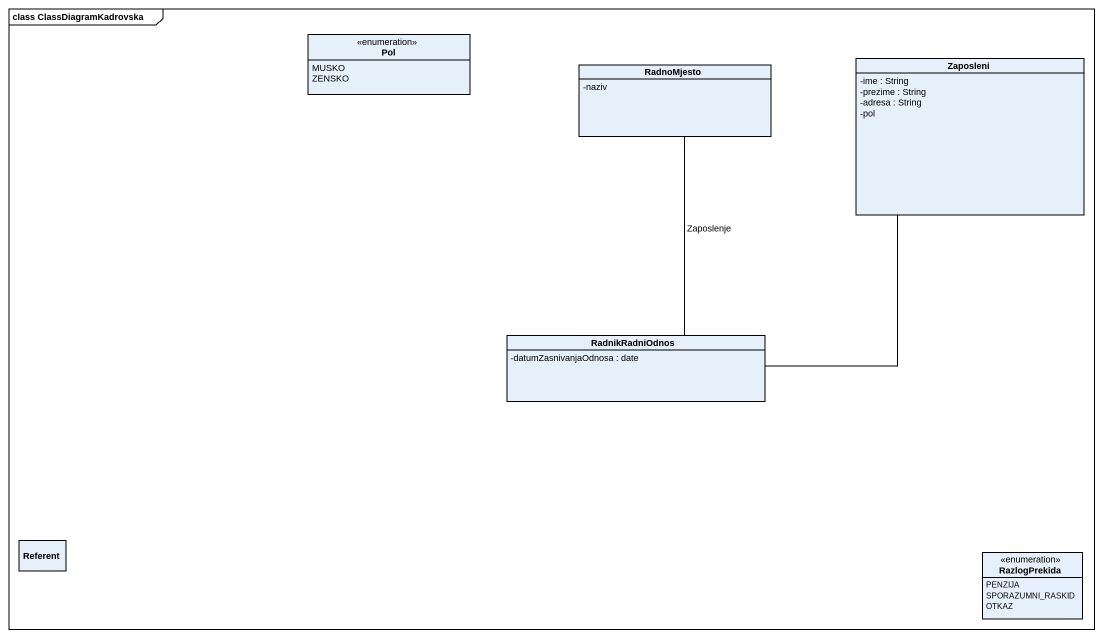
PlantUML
@startuml
mainframe class ClassDiagramKadrovska
hide circle
hide empty members
skinparam classAttributeIconSize 0
enum Pol {
  MUSKO
  ZENSKO
}
class Zaposleni {
  -ime : String
  -prezime : String
  -adresa : String
  -pol
}
class RadnoMjesto {
  -naziv
}
class RadnikRadniOdnos {
  -datumZasnivanjaOdnosa : date
}
class Referent
enum RazlogPrekida {
  PENZIJA
  SPORAZUMNI_RASKID
  OTKAZ
}
RadnikRadniOdnos -up- Zaposleni
RadnikRadniOdnos -up- RadnoMjesto : Zaposlenje
@enduml
